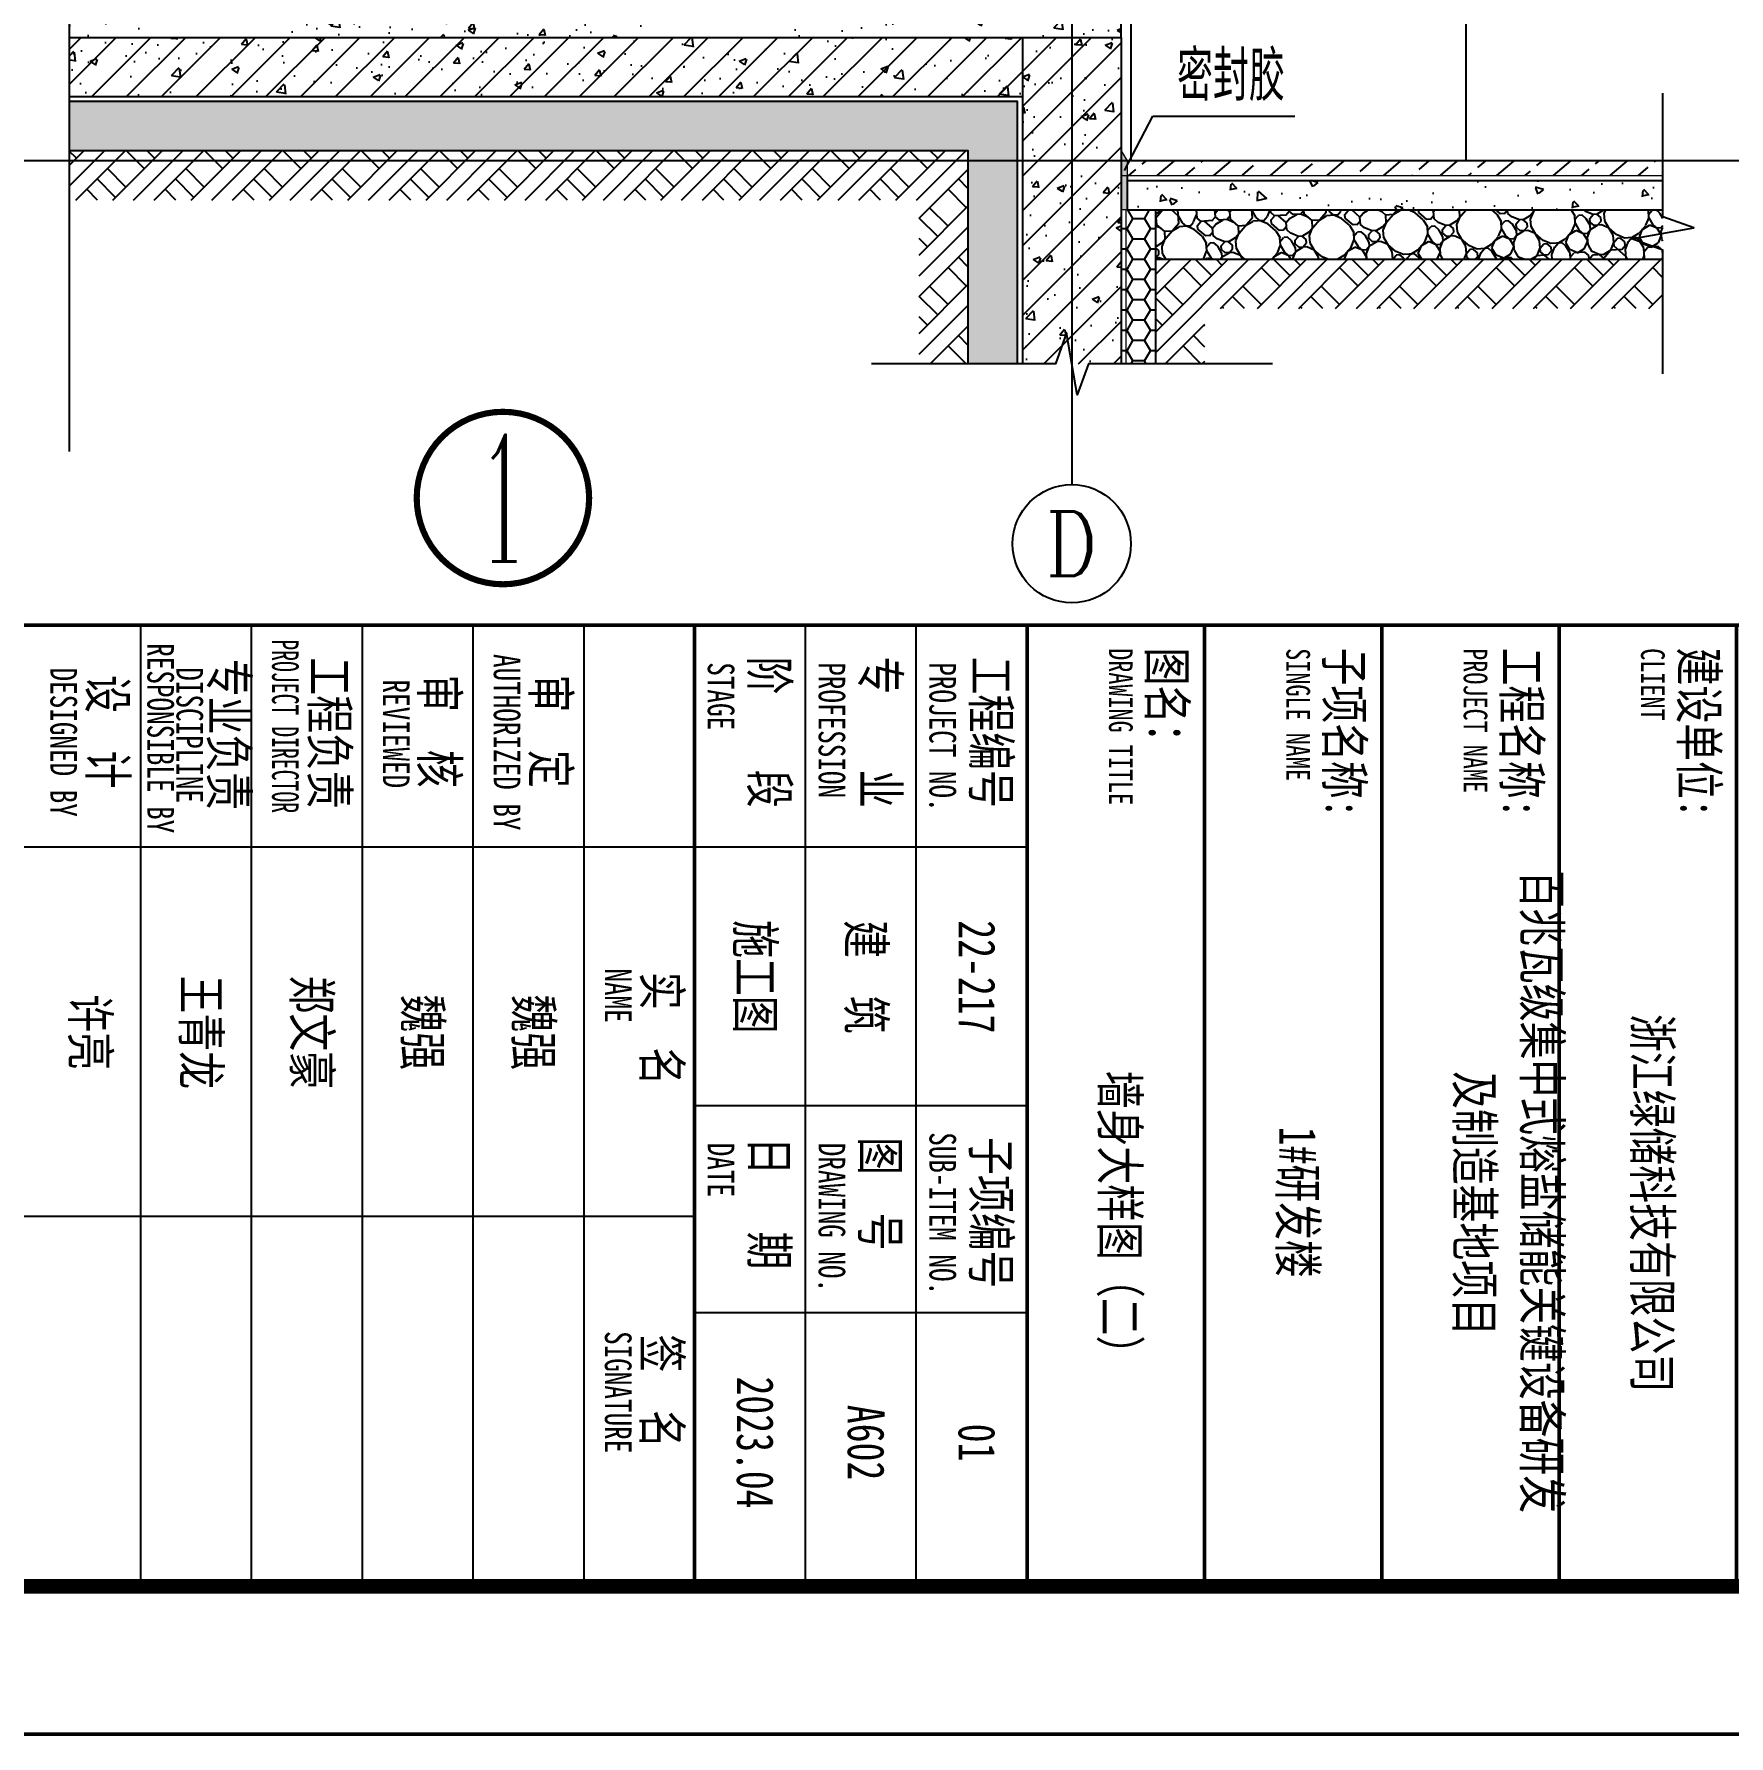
# Model space of a CAD drawing. Extents: x 1738711 to 2346805, y 1189731 to 2516152.
# Drawn here: x 1917177 to 1920618, y 1218398 to 1221851 of the extents above; entities that cross this region are included whole.
import ezdxf
from ezdxf.enums import TextEntityAlignment as Align

# ---------------------------------------------------------------- set-up
doc = ezdxf.new("R2010")
doc.units = 0
doc.header["$LTSCALE"] = 1000
doc.header["$MEASUREMENT"] = 0
doc.linetypes.add('S & C -P1$0$DASHED', pattern=[0.75, 0.5, -0.25])
for name, color, linetype in [('AXIS', 3, 'Continuous'), ('AXIS_TEXT', 7, 'Continuous'), ('DIM_LEAD', 3, 'Continuous'), ('DIM_SYMB', 3, 'Continuous'), ('DOTE', 1, 'Continuous'), ('PUB_HATCH', 8, 'Continuous'), ('PUB_TEXT', 7, 'Continuous'), ('TK', 4, 'Continuous'), ('WALL', 40, 'Continuous'), ('切线', 35, 'Continuous'), ('看线', 8, 'Continuous')]:
    doc.layers.add(name, color=color, linetype=linetype)
for name, color, linetype, lineweight in [('可见细线', 142, 'Continuous', 9), ('填充', 252, 'Continuous', 5), ('完成面', 105, 'Continuous', 18)]:
    doc.layers.add(name, color=color, linetype=linetype, lineweight=lineweight)
doc.styles.add('_TCH_AXIS', font='COMPLEX', dxfattribs={"bigfont": 'GBCBIG'})
doc.styles.add('_TCH_DIM', font='SIMPLEX', dxfattribs={"bigfont": 'GBCBIG'})
doc.styles.add('_TCH_LABEL', font='COMPLEX', dxfattribs={"bigfont": 'GBCBIG'})
doc.styles.add('COMPLEX', font='COMPLEX')
doc.styles.add('宋体', font='SIMSUN.TTF', dxfattribs={"width": 0.75})
pattern_1 = [(45, (-290440.66, -150941.14), (-79.478802, 79.478802), []), (45, (-290398.66, -150941.14), (-79.478802, 79.478802), []), (45, (-290356.66, -150941.14), (-79.478802, 79.478802), []), (135, (-290440.66, -150941.14), (-79.478802, -79.478802), [53, -59.4]), (135, (-290419.66, -150920.14), (-79.478802, -79.478802), [53, -59.4]), (135, (-290398.66, -150899.14), (-79.478802, -79.478802), [53, -59.4])]
pattern_2 = [(45, (-290464.263, -150941.136), (-35.3553391, 35.3553391), []), (50, (-290464.26, -150941.14), (143.4520365, -12.550427), [15, -165]), (355, (-290464.26, -150941.14), (-27.750267, 150.438427), [12, -132]), (100.4514, (-290452.31, -150942.18), (115.701876, 137.8879084), [12.748038, -140.228422]), (46.1842, (-290464.26, -150901.14), (213.44821, -33.103803), [22.5, -247.5]), (96.6356, (-290446.48, -150903.9), (186.932541, 194.823574), [19.122058, -210.3426]), (351.1842, (-290464.26, -150901.14), (186.932389, 194.82372), [18, -198]), (21, (-290444.26, -150911.14), (119.3814104, -80.523778), [15, -165]), (326, (-290444.26, -150911.14), (48.663066, 145.030009), [12, -132]), (71.4514, (-290434.31, -150917.85), (168.044526, 64.506099), [12.748038, -140.228422]), (37.5, (-290464.263, -150941.136), (2.4319711, 66.5787708), [0, -130.4, 0, -134, 0, -132.5]), (7.5, (-290464.26, -150941.14), (52.6139075, 78.8823424), [0, -76.4, 0, -127.4, 0, -50.5]), (327.5, (-290508.863, -150941.136), (106.7644872, -4.5109743), [0, -50, 0, -156, 0, -207]), (317.5, (-290528.86, -150941.14), (116.637234, 20.0209965), [0, -65, 0, -103.6, 0, -147])]

# ---------------------------------------------------------------- blocks, each defined once
blk = doc.blocks.new('hjashrtahreahe')
at = {"color": 1}
blk.add_line((76600, 11800), (83100, 11800), dxfattribs=at)
at = {"layer": 'TK', "color": 7}
for p, q in [((78100, 11800), (78100, 9550)), ((79850, 11800), (79850, 9550)), ((81250, 11800), (81250, 9550)), ((83100, 11050), (76600, 11050)), ((83100, 10300), (76600, 10300)), ((83100, 9550), (76700, 9550)), ((78100, 9550), (78100, 3550)), ((80600, 9550), (80600, 3550)), ((76600, 8800), (83100, 8800)), ((76600, 8050), (83100, 8050)), ((76600, 7300), (83100, 7300)), ((76600, 6550), (83100, 6550)), ((76600, 5800), (83100, 5800))]:
    blk.add_line(p, q, dxfattribs=at)
at = {"layer": 'TK', "color": 7, "const_width": 25}
for points in [[(0, 59400), (84100, 59400), (84100, 0), (0, 0)], [(76600, 16600), (83100, 16600), (83100, 11800), (76600, 11800)], [(76600, 11800), (83100, 11800), (83100, 9550), (76600, 9550)]]:
    blk.add_lwpolyline(points, close=True, dxfattribs=at)
at = {"layer": 'TK', "color": 3, "const_width": 100}
blk.add_lwpolyline([(2500, 1000), (2500, 58400), (83100, 58400), (83100, 1000)], close=True, dxfattribs=at)
at = {"layer": 'TK', "color": 7, "const_width": 25}
for points in [[(76600, 58400), (76600, 1000)], [(76600, 15400), (83100, 15400)], [(76600, 14200), (83100, 14200)], [(76600, 13000), (83100, 13000)], [(76600, 11800), (83100, 11800)], [(76600, 11800), (83100, 11800)], [(76600, 3550), (76600, 9550), (83100, 9550), (83100, 3550)]]:
    blk.add_lwpolyline(points, dxfattribs=at)
at = {"layer": 'TK', "color": 7, "style": '宋体'}
for s, height, width, p in [('建设单位:', 250, 0.75, (76751, 16222)), ('CLIENT', 160, 0.75, (76755, 15954)), ('工程名称:', 250, 0.75, (76751, 15022)), ('PROJECT NAME', 160, 0.75, (76755, 14754)), ('子项名称:', 250, 0.75, (76751, 13822)), ('SINGLE NAME', 160, 0.75, (76755, 13554)), ('图名：', 250, 0.75, (76751, 12622)), ('DRAWING TITLE', 160, 0.75, (76755, 12354)), ('工程编号', 250, 0.75, (76812, 11432)), ('子项编号', 250, 0.75, (80062, 11432)), ('PROJECT NO.', 180, 0.75, (76850, 11139)), (' SUB-ITEM NO. ', 180, 0.75, (79937, 11139)), ('专    业', 250, 0.75, (76812, 10682)), ('图  号', 250, 0.75, (80062, 10682)), ('PROFESSION', 180, 0.75, (76850, 10389)), ('DRAWING NO.', 180, 0.75, (80100, 10389)), ('阶    段', 250, 0.75, (76812, 9932)), ('日   期', 250, 0.75, (80062, 9932)), ('STAGE', 180, 0.75, (76850, 9639)), ('DATE', 180, 0.75, (80100, 9639)), ('实  名', 250, 0.75, (78944, 9204)), ('签  名', 250, 0.75, (81397, 9204)), ('NAME', 180, 0.75, (78921, 8943)), ('SIGNATURE', 180, 0.75, (81374, 8943)), ('审  定', 250, 0.75, (76933, 8451)), ('AUTHORIZED BY', 180, 0.75, (76794, 8191)), ('审  核', 250, 0.75, (76932, 7698)), ('REVIEWED', 180, 0.75, (76967, 7441)), ('工程负责', 250, 0.75, (76818, 6956)), ('PROJECT DIRECTOR', 180, 0.6, (76695, 6691)), ('专业负责', 250, 0.75, (76827, 6275)), ('DISCIPLINE', 180, 0.75, (76884, 6044)), ('RESPONSIBLE BY', 180, 0.75, (76721, 5847)), ('设  计', 250, 0.75, (76937, 5455)), (' DESIGNED BY', 180, 0.75, (76794, 5191))]:
    blk.add_text(s, height=height, dxfattribs=dict(at, width=width)).set_placement(p)
at = {"layer": 'TK', "style": '宋体', "width": 0.75}
for tag, height, p in [('项目负责人', 350, (6003, 57089)), ('专业负责人', 350, (6003, 56224)), ('设计人', 350, (6003, 55419)), ('版号1', 250, (77304, 22193)), ('时间1', 250, (82405, 22193)), ('版号2', 250, (77304, 21593)), ('时间2', 250, (82405, 21593)), ('版号3', 250, (77304, 20993)), ('时间3', 250, (82405, 20993)), ('建筑会签', 0.0001, (78978, 2403)), ('电气会签', 0.0001, (82128, 2403)), ('结构会签', 0.0001, (78978, 1803)), ('暖通会签', 0.0001, (82128, 1803)), ('给排水会签', 0.0001, (78978, 1250)), ('智能化会签', 0.0001, (82128, 1250))]:
    blk.add_attdef(tag, text='', height=height, dxfattribs=at).set_placement(p, align=Align.CENTER)
for tag, p in [('合作设计单位', (80816, 48986)), ('版号说明1', (79854, 22318)), ('版号说明2', (79854, 21718)), ('版号说明3', (79854, 21118)), ('浙江绿储科技有限公司', (80545, 16036)), ('百兆瓦级集中式熔盐储能关键', (80545, 14953)), ('设备研发及制造基地项目', (80545, 14603)), ('1#研发楼', (80545, 13636)), ('图名', (80545, 12436)), ('工程编号', (78978, 11461)), ('子项编号', (82128, 11461)), ('建筑', (78978, 10711)), ('图号', (82128, 10711)), ('施工图', (78978, 9961)), ('2023.03', (82128, 9961)), ('审定', (79353, 8461)), ('审核', (79353, 7711)), ('工程负责', (79353, 6961)), ('专业负责', (79353, 6211)), ('设计', (79353, 5461)), ('制图', (79353, 4711)), ('校对', (79353, 3961))]:
    blk.add_attdef(tag, text='', height=250, dxfattribs=at).set_placement(p, align=Align.MIDDLE_CENTER)
blk = doc.blocks.new('_AXISO')
blk.add_circle((0, 0), 0.5)
at = {"layer": 'AXIS_TEXT', "style": 'COMPLEX', "width": 1.041667}
blk.add_attdef('A', text='', height=0.56, dxfattribs=at).set_placement((-0.25, -0.28), (0.25, -0.28), align=Align.FIT)

msp = doc.modelspace()

# ---------------------------------------------------------------- hatches: boundary and pattern name
at = {"layer": 'PUB_HATCH'}
h = msp.add_hatch(dxfattribs=at)
h.set_pattern_fill('混凝土', color=256, scale=20, style=0)
h.set_pattern_definition([(50, (0, 0), (143.4520365, -12.550427), [15, -165]), (355, (0, 0), (-27.750267, 150.438427), [12, -132]), (100.4514, (11.95, -1.05), (115.701876, 137.887908), [12.748038, -140.228422]), (46.1842, (0, 40), (213.44821, -33.103803), [22.5, -247.5]), (96.6356, (17.79, 37.24), (186.932541, 194.823574), [19.122058, -210.3426]), (351.1842, (0, 40), (186.93239, 194.82372), [18, -198]), (21, (20, 30), (119.3814104, -80.523778), [15, -165]), (326, (20, 30), (48.663066, 145.030009), [12, -132]), (71.4514, (29.95, 23.29), (168.044526, 64.506099), [12.748038, -140.228422]), (37.5, (0, 0), (2.4319711, 66.5787708), [0, -130.4, 0, -134, 0, -132.5]), (7.5, (0, 0), (52.6139075, 78.8823424), [0, -76.4, 0, -127.4, 0, -50.5]), (327.5, (-44.6, 0), (106.7644872, -4.5109743), [0, -50, 0, -156, 0, -207]), (317.5, (-64.6, 0), (116.637234, 20.0209965), [0, -65, 0, -103.6, 0, -147])])
h.paths.add_polyline_path([(1919383.7, 1221894.4), (1917249.2, 1221894.4), (1917249.2, 1221844.4), (1919383.7, 1221844.4)])
h = msp.add_hatch(dxfattribs=at)
h.set_pattern_fill('钢筋混凝土', color=256, scale=20, style=0)
h.set_pattern_definition(pattern_2)
h.paths.add_polyline_path([(1917249.2, 1221844.4), (1917249.2, 1221724.4), (1919183.7, 1221724.4), (1919183.7, 1221844.4)])
h = msp.add_hatch(dxfattribs=at)
h.set_pattern_fill('钢筋混凝土', color=256, scale=20, style=0)
h.set_pattern_definition(pattern_2)
h.paths.add_polyline_path([(1919183.7, 1221844.4), (1919383.7, 1221844.4), (1919383.7, 1221182), (1919183.7, 1221182)])
h = msp.add_hatch(dxfattribs=at)
h.set_pattern_fill('卵石砌体,_O', color=256, scale=20, angle=355.7371)
h.set_pattern_definition([(184.26292, (4103527.9, -150948.94), (-11.150005, 149.585017), [7.5, -22.5, 7.5, -112.5]), (184.26292, (4103489.38, -150936.77), (-11.150005, 149.585017), [7.5, -142.5]), (184.26292, (4103563.06, -150916.24), (-11.150005, 149.585017), [15, -135]), (184.26292, (4103599.9, -150905.97), (-11.150005, 149.585017), [22.5, -127.5]), (184.26292, (4103524.55, -150904.07), (-11.150005, 149.585017), [15, -15, 22.5, -97.5]), (184.26292, (4103530.36, -150881.07), (-11.150005, 149.585017), [22.5, -127.5]), (184.26292, (4103567.2, -150870.8), (-11.150005, 149.585017), [22.5, -52.5, 22.5, -52.5]), (184.26292, (4103595.44, -150846.14), (-11.150005, 149.585017), [22.5, -7.5, 7.5, -112.5]), (184.26292, (4103497.1, -150838.43), (-11.150005, 149.585017), [7.5, -142.5]), (184.26292, (4103525.9, -150821.24), (-11.150005, 149.585017), [15, -135]), (94.26292, (4103622.57, -150806.51), (149.585017, 11.150005), [15, -135]), (94.26292, (4103615.42, -150912.33), (149.585017, 11.150005), [7.5, -15, 22.5, -105]), (94.26292, (4103576.9, -150900.16), (149.585017, 11.150005), [30, -7.5, 7.5, -105]), (94.26292, (4103551.68, -150864.44), (149.585017, 11.150005), [22.5, -127.5]), (94.26292, (4103549.22, -150932.31), (149.585017, 11.150005), [15, -135]), (94.26292, (4103532.82, -150813.2), (149.585017, 11.150005), [15, -135]), (94.26292, (4103532.03, -150903.51), (149.585017, 11.150005), [15, -75, 7.5, -52.5]), (94.26292, (4103504.02, -150830.39), (149.585017, 11.150005), [7.5, -7.5, 7.5, -127.5]), (94.26292, (4103501.55, -150898.26), (149.585017, 11.150005), [15, -22.5, 15, -97.5]), (94.26292, (4103496.86, -150936.21), (149.585017, 11.150005), [15, -135]), (139.2629203, (4103624.01, -150926.74), (-11.1500054, 149.585017), [21.21315, -42.426404, 31.8198, -116.672678]), (139.2629203, (4103631.49, -150926.18), (-11.1500054, 149.585017), [21.213203, -190.91883]), (139.2629203, (4103548.1, -150917.35), (-11.1500054, 149.585017), [21.213203, -190.91883]), (139.2629203, (4103557.49, -150841.44), (-11.1500054, 149.585017), [21.213203, -190.91883]), (139.2629203, (4103495.75, -150921.25), (-11.1500054, 149.585017), [21.213203, -190.91883]), (139.2629203, (4103621.78, -150896.82), (-11.1500054, 149.585017), [10.606602, -201.52542]), (139.2629203, (4103603.48, -150853.06), (-11.1500054, 149.585017), [10.606602, -201.52542]), (139.2629203, (4103592.42, -150906.53), (-11.1500054, 149.585017), [10.606602, -201.52542]), (139.2629203, (4103573.56, -150855.29), (-11.1500054, 149.585017), [10.606602, -201.52542]), (139.2629203, (4103530.91, -150888.55), (-11.1500054, 149.585017), [10.606602, -201.52542]), (139.2629203, (4103524.78, -150806.28), (-11.1500054, 149.585017), [10.606602, -201.52542]), (139.2629203, (4103510.94, -150822.35), (-11.1500054, 149.585017), [10.606602, -201.52542]), (139.2629203, (4103509.59, -150905.18), (-11.1500054, 149.585017), [10.606602, -201.52542]), (139.2629203, (4103504.9, -150943.13), (-11.1500054, 149.585017), [10.606602, -201.52542]), (139.2629203, (4103500.44, -150883.3), (-11.1500054, 149.585017), [10.606602, -201.52542]), (139.2629203, (4103494.86, -150808.51), (-11.1500054, 149.585017), [10.606602, -201.52542]), (139.2629203, (4103489.62, -150838.98), (-11.1500054, 149.585017), [10.606602, -201.52542]), (49.2629203, (4103518.42, -150821.79), (149.585017, 11.1500054), [10.606602, -201.52542]), (49.2629203, (4103502.34, -150807.95), (149.585017, 11.1500054), [10.606602, -201.52542]), (49.2629203, (4103497.1, -150838.43), (149.585017, 11.1500054), [10.606602, -201.52542]), (49.2629203, (4103472.43, -150810.18), (149.585017, 11.1500054), [10.606602, -201.52542]), (49.2629203, (4103551.12, -150856.96), (149.585017, 11.1500054), [10.606602, -201.52542]), (49.2629203, (4103567.2, -150870.8), (149.585017, 11.1500054), [10.606602, -201.52542]), (49.2629203, (4103614.86, -150904.86), (149.585017, 11.1500054), [10.606602, -201.52542]), (49.2629203, (4103599.9, -150905.97), (149.585017, 11.1500054), [10.606602, -201.52542]), (49.2629203, (4103581.04, -150854.73), (149.585017, 11.1500054), [10.606602, -201.52542]), (49.2629203, (4103612.63, -150874.94), (149.585017, 11.1500054), [10.606602, -201.52542]), (49.2629203, (4103524.55, -150904.07), (149.585017, 11.1500054), [10.606602, -201.52542]), (49.2629203, (4103501, -150890.78), (149.585017, 11.1500054), [10.606602, -201.52542]), (49.2629203, (4103495.75, -150921.25), (149.585017, 11.1500054), [10.606602, -201.52542]), (49.2629203, (4103494.63, -150906.3), (149.585017, 11.1500054), [10.606602, -201.52542]), (49.2629203, (4103489.38, -150936.77), (149.585017, 11.1500054), [10.606602, -201.52542]), (49.2629203, (4103602.36, -150838.1), (149.585017, 11.1500054), [21.213203, -190.91883]), (49.2629203, (4103530.91, -150888.55), (149.585017, 11.1500054), [21.213203, -190.91883]), (49.2629203, (4103542.3, -150940.35), (149.585017, 11.1500054), [53.033008, -159.099024]), (157.697869, (4103627.03, -150866.344), (-149.5850167, -11.1500042), [16.77, -318.64018]), (157.697869, (4103607.94, -150912.89), (-149.5850167, -11.1500042), [16.77, -318.64018]), (157.697869, (4103573, -150847.81), (-149.5850167, -11.1500042), [16.77, -318.64018]), (157.697869, (4103520.416, -150949.5), (-149.5850167, -11.1500042), [16.77, -318.64018]), (157.697869, (4103540.066, -150910.43), (-149.5850167, -11.1500042), [16.77, -318.64018]), (157.697869, (4103522.88, -150881.63), (-149.5850167, -11.1500042), [16.77, -318.64018]), (157.697869, (4103541.41, -150827.6), (-149.5850167, -11.1500042), [16.77, -318.64018]), (157.697869, (4103489.616, -150838.98), (-149.5850167, -11.1500042), [16.77, -318.64018]), (120.8279715, (4103612.07, -150867.46), (-11.1500056, 149.5850171), [16.77, -318.64018]), (120.8279715, (4103611.514, -150859.98), (-11.1500056, 149.5850171), [16.77, -318.64018]), (120.8279715, (4103550.01, -150842), (-11.1500056, 149.5850171), [33.54, -301.87018]), (120.8279715, (4103498.21, -150853.384), (-11.1500056, 149.5850171), [16.77, -318.64018]), (120.8279715, (4103507.36, -150875.264), (-11.1500056, 149.5850171), [16.77, -318.64018]), (120.8279715, (4103584.384, -150899.606), (-11.1500056, 149.5850171), [16.77, -318.64018]), (120.8279715, (4103503.46, -150822.91), (-11.1500056, 149.5850171), [16.77, -318.64018]), (120.8279715, (4103481.58, -150832.06), (-11.1500056, 149.5850171), [16.77, -318.64018]), (67.697869, (4103616.205, -150822.026), (-11.1500042, 149.5850167), [16.77, -318.64018]), (67.697869, (4103542.854, -150947.826), (-11.1500042, 149.5850167), [16.77, -318.64018]), (67.697869, (4103602.92, -150845.58), (-11.1500042, 149.5850167), [16.77, -318.64018]), (67.697869, (4103491.846, -150868.9), (-11.1500042, 149.5850167), [16.77, -318.64018]), (67.697869, (4103544.76, -150872.476), (-11.1500042, 149.5850167), [16.77, -318.64018]), (67.697869, (4103497.65, -150845.904), (-11.1500042, 149.5850167), [16.77, -318.64018]), (67.697869, (4103574.675, -150870.246), (-11.1500042, 149.5850167), [16.77, -318.64018]), (67.697869, (4103606.82, -150897.933), (-11.1500042, 149.5850167), [16.77, -318.64018]), (30.8279715, (4103609.284, -150830.06), (149.5850171, 11.1500056), [16.77, -318.64018]), (30.8279715, (4103563.06, -150916.24), (149.5850171, 11.1500056), [16.77, -318.64018]), (30.8279715, (4103587.96, -150846.694), (149.5850171, 11.1500056), [16.77, -318.64018]), (30.8279715, (4103502.67, -150913.22), (149.5850171, 11.1500056), [16.77, -318.64018]), (30.8279715, (4103527.895, -150948.94), (149.5850171, 11.1500056), [16.77, -318.64018]), (30.8279715, (4103504.017, -150830.39), (149.5850171, 11.1500056), [16.77, -318.64018]), (30.8279715, (4103530.36, -150881.07), (149.5850171, 11.1500056), [16.77, -318.64018]), (30.8279715, (4103609.284, -150830.06), (149.5850171, 11.1500056), [16.77, -318.64018]), (30.8279715, (4103477.445, -150877.494), (149.5850171, 11.1500056), [16.77, -318.64018]), (300.8279715, (4103624.01, -150926.735), (11.1500056, -149.5850171), [16.77, -318.64018])])
h.paths.add_polyline_path([(1917249.2, 1221714.4), (1917249.2, 1221614.4), (1919073.7, 1221614.4), (1919073.7, 1221182), (1919173.7, 1221182), (1919173.7, 1221714.4)])
h = msp.add_hatch(dxfattribs=at)
h.set_pattern_fill('天然石材,_O', color=256, scale=15, angle=355.7371)
h.set_pattern_definition([(40.7370797, (-290462.26, -150914.284), (-48.9441874, 56.828435), []), (40.7370797, (-290438.254, -150943.075), (-48.9441874, 56.828435), [29.605275, -16.9173])])
h.paths.add_polyline_path([(1920483.7, 1221594.4), (1920483.7, 1221564.4), (1919396, 1221564.4), (1919396, 1221594.4)])
h = msp.add_hatch(dxfattribs=at)
h.set_pattern_fill('混凝土,_O', color=256, scale=20, angle=355.7371)
h.set_pattern_definition([(134.2629203, (4103632.6, -151221.14), (-142.1222535, -23.178979), [15, -165]), (189.26292, (4103632.6, -151221.14), (16.490899, 152.085002), [12, -132]), (83.81152, (4103620.76, -151223.07), (-125.631454, 128.905924), [12.748038, -140.228422]), (138.07872, (4103629.63, -151181.25), (-210.396977, -48.878544), [22.5, -247.5]), (87.62732, (4103612.1, -151185.32), (-200.897275, 180.389259), [19.122058, -210.3426]), (193.07872, (4103629.63, -151181.25), (-200.897134, 180.389416), [18, -198]), (163.2629203, (4103610.43, -151192.71), (-113.065532, -89.1750274), [15, -165]), (218.26292, (4103610.43, -151192.7), (-59.309007, 141.011486), [12, -132]), (112.81152, (4103601.01, -151200.14), (-172.3745775, 51.836324), [12.748038, -140.228422]), (146.7629203, (4103632.605, -151221.136), (-7.3742673, 66.2138005), [0, -130.4, 0, -134, 0, -132.5]), (176.7629203, (4103632.605, -151221.14), (-58.3319387, 74.7531413), [0, -76.4, 0, -127.4, 0, -50.5]), (216.7629203, (4103677.08, -151217.82), (-106.1338018, -12.4346586), [0, -50, 0, -156, 0, -207]), (226.7629203, (4103697.03, -151216.33), (-117.802779, 11.2955687), [0, -65, 0, -103.6, 0, -147])])
h.paths.add_polyline_path([(1920483.7, 1221554.4), (1920483.7, 1221494.4), (1919396, 1221494.4), (1919396, 1221554.4)])
h = msp.add_hatch(dxfattribs=at)
h.set_pattern_fill('HONEY', color=256, scale=15, style=0)
h.set_pattern_definition([(180, (4103632.605, -151221.136), (-35.71875, 20.622225), [23.8125, -47.625]), (60, (4103632.605, -151221.136), (35.71874573, 20.62223239), [23.8125, -47.625]), (120, (4103632.605, -151221.136), (-4.27e-06, 41.24445739), [-47.625, 23.8125])])
h.paths.add_polyline_path([(1919453.7, 1221182), (1919383.7, 1221182), (1919383.7, 1221494.4), (1919453.7, 1221494.4)])
h = msp.add_hatch(dxfattribs=at)
h.set_pattern_fill('卵石砌体,_O', color=256, scale=20, angle=355.7371)
h.set_pattern_definition([(184.26292, (4103527.9, -151228.94), (-11.150005, 149.585017), [7.5, -22.5, 7.5, -112.5]), (184.26292, (4103489.38, -151216.77), (-11.150005, 149.585017), [7.5, -142.5]), (184.26292, (4103563.06, -151196.24), (-11.150005, 149.585017), [15, -135]), (184.26292, (4103599.9, -151185.97), (-11.150005, 149.585017), [22.5, -127.5]), (184.26292, (4103524.55, -151184.07), (-11.150005, 149.585017), [15, -15, 22.5, -97.5]), (184.26292, (4103530.36, -151161.07), (-11.150005, 149.585017), [22.5, -127.5]), (184.26292, (4103567.2, -151150.8), (-11.150005, 149.585017), [22.5, -52.5, 22.5, -52.5]), (184.26292, (4103595.44, -151126.14), (-11.150005, 149.585017), [22.5, -7.5, 7.5, -112.5]), (184.26292, (4103497.1, -151118.43), (-11.150005, 149.585017), [7.5, -142.5]), (184.26292, (4103525.9, -151101.24), (-11.150005, 149.585017), [15, -135]), (94.26292, (4103622.57, -151086.51), (149.585017, 11.150005), [15, -135]), (94.26292, (4103615.42, -151192.33), (149.585017, 11.150005), [7.5, -15, 22.5, -105]), (94.26292, (4103576.9, -151180.16), (149.585017, 11.150005), [30, -7.5, 7.5, -105]), (94.26292, (4103551.68, -151144.44), (149.585017, 11.150005), [22.5, -127.5]), (94.26292, (4103549.22, -151212.31), (149.585017, 11.150005), [15, -135]), (94.26292, (4103532.82, -151093.2), (149.585017, 11.150005), [15, -135]), (94.26292, (4103532.03, -151183.51), (149.585017, 11.150005), [15, -75, 7.5, -52.5]), (94.26292, (4103504.02, -151110.39), (149.585017, 11.150005), [7.5, -7.5, 7.5, -127.5]), (94.26292, (4103501.55, -151178.26), (149.585017, 11.150005), [15, -22.5, 15, -97.5]), (94.26292, (4103496.86, -151216.21), (149.585017, 11.150005), [15, -135]), (139.2629203, (4103624.01, -151206.74), (-11.1500054, 149.585017), [21.21315, -42.426404, 31.8198, -116.672678]), (139.2629203, (4103631.49, -151206.18), (-11.1500054, 149.585017), [21.213203, -190.91883]), (139.2629203, (4103548.1, -151197.35), (-11.1500054, 149.585017), [21.213203, -190.91883]), (139.2629203, (4103557.49, -151121.44), (-11.1500054, 149.585017), [21.213203, -190.91883]), (139.2629203, (4103495.75, -151201.25), (-11.1500054, 149.585017), [21.213203, -190.91883]), (139.2629203, (4103621.78, -151176.82), (-11.1500054, 149.585017), [10.606602, -201.52542]), (139.2629203, (4103603.48, -151133.06), (-11.1500054, 149.585017), [10.606602, -201.52542]), (139.2629203, (4103592.42, -151186.53), (-11.1500054, 149.585017), [10.606602, -201.52542]), (139.2629203, (4103573.56, -151135.29), (-11.1500054, 149.585017), [10.606602, -201.52542]), (139.2629203, (4103530.91, -151168.55), (-11.1500054, 149.585017), [10.606602, -201.52542]), (139.2629203, (4103524.78, -151086.28), (-11.1500054, 149.585017), [10.606602, -201.52542]), (139.2629203, (4103510.94, -151102.35), (-11.1500054, 149.585017), [10.606602, -201.52542]), (139.2629203, (4103509.59, -151185.18), (-11.1500054, 149.585017), [10.606602, -201.52542]), (139.2629203, (4103504.9, -151223.13), (-11.1500054, 149.585017), [10.606602, -201.52542]), (139.2629203, (4103500.44, -151163.3), (-11.1500054, 149.585017), [10.606602, -201.52542]), (139.2629203, (4103494.86, -151088.51), (-11.1500054, 149.585017), [10.606602, -201.52542]), (139.2629203, (4103489.62, -151118.98), (-11.1500054, 149.585017), [10.606602, -201.52542]), (49.2629203, (4103518.42, -151101.79), (149.585017, 11.1500054), [10.606602, -201.52542]), (49.2629203, (4103502.34, -151087.95), (149.585017, 11.1500054), [10.606602, -201.52542]), (49.2629203, (4103497.1, -151118.43), (149.585017, 11.1500054), [10.606602, -201.52542]), (49.2629203, (4103472.43, -151090.18), (149.585017, 11.1500054), [10.606602, -201.52542]), (49.2629203, (4103551.12, -151136.96), (149.585017, 11.1500054), [10.606602, -201.52542]), (49.2629203, (4103567.2, -151150.8), (149.585017, 11.1500054), [10.606602, -201.52542]), (49.2629203, (4103614.86, -151184.86), (149.585017, 11.1500054), [10.606602, -201.52542]), (49.2629203, (4103599.9, -151185.97), (149.585017, 11.1500054), [10.606602, -201.52542]), (49.2629203, (4103581.04, -151134.73), (149.585017, 11.1500054), [10.606602, -201.52542]), (49.2629203, (4103612.63, -151154.94), (149.585017, 11.1500054), [10.606602, -201.52542]), (49.2629203, (4103524.55, -151184.07), (149.585017, 11.1500054), [10.606602, -201.52542]), (49.2629203, (4103501, -151170.78), (149.585017, 11.1500054), [10.606602, -201.52542]), (49.2629203, (4103495.75, -151201.25), (149.585017, 11.1500054), [10.606602, -201.52542]), (49.2629203, (4103494.63, -151186.3), (149.585017, 11.1500054), [10.606602, -201.52542]), (49.2629203, (4103489.38, -151216.77), (149.585017, 11.1500054), [10.606602, -201.52542]), (49.2629203, (4103602.36, -151118.1), (149.585017, 11.1500054), [21.213203, -190.91883]), (49.2629203, (4103530.91, -151168.55), (149.585017, 11.1500054), [21.213203, -190.91883]), (49.2629203, (4103542.3, -151220.35), (149.585017, 11.1500054), [53.033008, -159.099024]), (157.697869, (4103627.03, -151146.344), (-149.5850167, -11.1500042), [16.77, -318.64018]), (157.697869, (4103607.94, -151192.89), (-149.5850167, -11.1500042), [16.77, -318.64018]), (157.697869, (4103573, -151127.81), (-149.5850167, -11.1500042), [16.77, -318.64018]), (157.697869, (4103520.416, -151229.5), (-149.5850167, -11.1500042), [16.77, -318.64018]), (157.697869, (4103540.066, -151190.43), (-149.5850167, -11.1500042), [16.77, -318.64018]), (157.697869, (4103522.88, -151161.63), (-149.5850167, -11.1500042), [16.77, -318.64018]), (157.697869, (4103541.41, -151107.6), (-149.5850167, -11.1500042), [16.77, -318.64018]), (157.697869, (4103489.616, -151118.98), (-149.5850167, -11.1500042), [16.77, -318.64018]), (120.8279715, (4103612.07, -151147.46), (-11.1500056, 149.5850171), [16.77, -318.64018]), (120.8279715, (4103611.514, -151139.98), (-11.1500056, 149.5850171), [16.77, -318.64018]), (120.8279715, (4103550.01, -151122), (-11.1500056, 149.5850171), [33.54, -301.87018]), (120.8279715, (4103498.21, -151133.384), (-11.1500056, 149.5850171), [16.77, -318.64018]), (120.8279715, (4103507.36, -151155.264), (-11.1500056, 149.5850171), [16.77, -318.64018]), (120.8279715, (4103584.384, -151179.606), (-11.1500056, 149.5850171), [16.77, -318.64018]), (120.8279715, (4103503.46, -151102.91), (-11.1500056, 149.5850171), [16.77, -318.64018]), (120.8279715, (4103481.58, -151112.06), (-11.1500056, 149.5850171), [16.77, -318.64018]), (67.697869, (4103616.205, -151102.026), (-11.1500042, 149.5850167), [16.77, -318.64018]), (67.697869, (4103542.854, -151227.826), (-11.1500042, 149.5850167), [16.77, -318.64018]), (67.697869, (4103602.92, -151125.58), (-11.1500042, 149.5850167), [16.77, -318.64018]), (67.697869, (4103491.846, -151148.9), (-11.1500042, 149.5850167), [16.77, -318.64018]), (67.697869, (4103544.76, -151152.476), (-11.1500042, 149.5850167), [16.77, -318.64018]), (67.697869, (4103497.65, -151125.904), (-11.1500042, 149.5850167), [16.77, -318.64018]), (67.697869, (4103574.675, -151150.246), (-11.1500042, 149.5850167), [16.77, -318.64018]), (67.697869, (4103606.82, -151177.933), (-11.1500042, 149.5850167), [16.77, -318.64018]), (30.8279715, (4103609.284, -151110.06), (149.5850171, 11.1500056), [16.77, -318.64018]), (30.8279715, (4103563.06, -151196.24), (149.5850171, 11.1500056), [16.77, -318.64018]), (30.8279715, (4103587.96, -151126.694), (149.5850171, 11.1500056), [16.77, -318.64018]), (30.8279715, (4103502.67, -151193.22), (149.5850171, 11.1500056), [16.77, -318.64018]), (30.8279715, (4103527.895, -151228.94), (149.5850171, 11.1500056), [16.77, -318.64018]), (30.8279715, (4103504.017, -151110.39), (149.5850171, 11.1500056), [16.77, -318.64018]), (30.8279715, (4103530.36, -151161.07), (149.5850171, 11.1500056), [16.77, -318.64018]), (30.8279715, (4103609.284, -151110.06), (149.5850171, 11.1500056), [16.77, -318.64018]), (30.8279715, (4103477.445, -151157.494), (149.5850171, 11.1500056), [16.77, -318.64018]), (300.8279715, (4103624.01, -151206.735), (11.1500056, -149.5850171), [16.77, -318.64018])])
h.paths.add_polyline_path([(1920483.7, 1221494.4), (1920483.7, 1221394.4), (1919453.7, 1221394.4), (1919453.7, 1221494.4)])
at = {"layer": '填充'}
msp.add_hatch(color=256, dxfattribs=at).paths.add_polyline_path([(1919383.7, 1221614.4), (1919396, 1221594.4), (1919396, 1221494.4), (1919383.7, 1221494.4)])
at = {"layer": '看线'}
h = msp.add_hatch(dxfattribs=at)
h.set_pattern_fill('夯实土壤', color=256, scale=20, style=0)
h.set_pattern_definition(pattern_1)
h.paths.add_polyline_path([(1917249.2, 1221614.4), (1917249.2, 1221514.4), (1918973.7, 1221514.4), (1918973.7, 1221182), (1919073.7, 1221182), (1919073.7, 1221614.4)])
h = msp.add_hatch(dxfattribs=at)
h.set_pattern_fill('夯实土壤', color=256, scale=20, style=0)
h.set_pattern_definition(pattern_1)
h.paths.add_polyline_path([(1919553.7, 1221182), (1919453.7, 1221182), (1919453.7, 1221394.4), (1920483.7, 1221394.4), (1920483.7, 1221294.4), (1919553.7, 1221294.4)])

# ---------------------------------------------------------------- linework, layer by layer
at = {"layer": 'AXIS'}
msp.add_line((1919283.7, 1221237.1), (1919283.7, 1220937.1), dxfattribs=at)
at = {"layer": 'AXIS', "const_width": 12.5}
msp.add_lwpolyline([(1918304, 1220909.8, 1), (1917954, 1220909.8, 1)], format="xyb", close=True, dxfattribs=at)
at = {"layer": 'DIM_LEAD'}
for p, q in [((1919390.7, 1221574.5), (1919448.5, 1221684.5)), ((1919448.5, 1221684.5), (1919736.8, 1221684.5))]:
    msp.add_line(p, q, dxfattribs=at)
at = {"layer": 'DIM_SYMB'}
for points in [[(1917249.2, 1221004.5), (1917249.2, 1231807.9), (1917186.2, 1231830.8), (1917312.2, 1231853), (1917249.2, 1231875.4), (1917249.2, 1242678.8)], [(1920483.7, 1221161.8), (1920483.7, 1221412.7), (1920420.7, 1221435.7), (1920546.7, 1221457.9), (1920483.7, 1221480.2), (1920483.7, 1221731.1)], [(1919691, 1221182), (1919317.9, 1221182), (1919295, 1221119), (1919272.8, 1221245), (1919250.4, 1221182), (1918877.3, 1221182)]]:
    msp.add_lwpolyline(points, dxfattribs=at)
at = {"layer": 'DOTE'}
for p, q in [((1919283.7, 1242716.7), (1919283.7, 1221032.3)), ((1922822.8, 1221594.4), (1916828.3, 1221594.4)), ((1922822.8, 1221594.4), (1917249.2, 1221594.4))]:
    msp.add_line(p, q, dxfattribs=at)
at = {"layer": 'WALL'}
for p, q in [((1917249.2, 1221844.4), (1919383.7, 1221844.4)), ((1919183.7, 1221844.4), (1919183.7, 1221182)), ((1919383.7, 1221844.4), (1919383.7, 1221182)), ((1917249.2, 1221724.4), (1919183.7, 1221724.4)), ((1919396, 1221564.4), (1919396, 1221494.4))]:
    msp.add_line(p, q, dxfattribs=at)
for points in [[(1919396, 1221554.4), (1920483.7, 1221554.4)], [(1919396, 1221494.4), (1920483.7, 1221494.4)]]:
    msp.add_lwpolyline(points, dxfattribs=at)
at = {"layer": '切线'}
for p, q in [((1919383.7, 1221844.4), (1919383.7, 1221894.4)), ((1919453.7, 1221494.4), (1919453.7, 1221182))]:
    msp.add_line(p, q, dxfattribs=at)
for points in [[(1919331.7, 1221914.4), (1919403.7, 1221914.4), (1919403.7, 1221594.4)], [(1919173.7, 1221182), (1919173.7, 1221714.4), (1917249.2, 1221714.4)], [(1919073.7, 1221182), (1919073.7, 1221614.4), (1917249.2, 1221614.4)], [(1919453.7, 1221394.4), (1920483.7, 1221394.4)]]:
    msp.add_lwpolyline(points, dxfattribs=at)
at = {"layer": '可见细线', "color": 6, "linetype": 'S & C -P1$0$DASHED', "ltscale": 0.2, "const_width": 3}
for points in [[(1919183.7, 1221182), (1919183.7, 1221724.4), (1917249.2, 1221724.4)], [(1919393.7, 1221182), (1919393.7, 1221494.4)]]:
    msp.add_lwpolyline(points, dxfattribs=at)
at = {"layer": '完成面'}
msp.add_lwpolyline([(1919383.7, 1221614.4), (1919396, 1221594.4), (1919396, 1221494.4), (1919383.7, 1221494.4)], close=True, dxfattribs=at)
for points in [[(1919383.7, 1221594.4), (1920483.7, 1221594.4)], [(1919383.7, 1221564.4), (1920483.7, 1221564.4)]]:
    msp.add_lwpolyline(points, dxfattribs=at)
at = {"layer": '看线'}
msp.add_line((1920083.7, 1224894.4), (1920083.7, 1221594.4), dxfattribs=at)

# ---------------------------------------------------------------- block references
ref = msp.add_blockref('hjashrtahreahe', (1915653.1, 1243631.6), dxfattribs=dict(xscale=0.3, yscale=0.3, zscale=0.3, rotation=270))
ref.add_attrib('建设单位_001', '浙江绿储科技有限公司', (1920424.9, 1219862.7), dxfattribs={"layer": 'TK', "height": 75, "rotation": 270, "style": '宋体', "width": 0.75})
ref.add_attrib('工程名称_001', '百兆瓦级集中式熔盐储能关键设备研发', (1920201.2, 1220154.3), dxfattribs={"layer": 'TK', "height": 75, "rotation": 270, "style": '宋体', "width": 0.75})
ref.add_attrib('设计', '许亮', dxfattribs={"layer": 'TK', "height": 75, "rotation": 270, "style": '宋体', "width": 0.75}).set_placement((1917291.4, 1219825.7), align=Align.MIDDLE_CENTER)
ref.add_attrib('专业负责', '王青龙', dxfattribs={"layer": 'TK', "height": 75, "rotation": 270, "style": '宋体', "width": 0.75}).set_placement((1917516.4, 1219825.7), align=Align.MIDDLE_CENTER)
ref.add_attrib('工程负责', '郑文豪', dxfattribs={"layer": 'TK', "height": 75, "rotation": 270, "style": '宋体', "width": 0.75}).set_placement((1917741.4, 1219825.7), align=Align.MIDDLE_CENTER)
ref.add_attrib('审核', '魏强', dxfattribs={"layer": 'TK', "height": 75, "rotation": 270, "style": '宋体', "width": 0.75}).set_placement((1917966.4, 1219825.7), align=Align.MIDDLE_CENTER)
ref.add_attrib('审定', '魏强', dxfattribs={"layer": 'TK', "height": 75, "rotation": 270, "style": '宋体', "width": 0.75}).set_placement((1918191.4, 1219825.7), align=Align.MIDDLE_CENTER)
ref.add_attrib('日期', '2023.04', dxfattribs={"layer": 'TK', "height": 75, "rotation": 270, "style": '宋体', "width": 0.75}).set_placement((1918641.4, 1218993.2), align=Align.MIDDLE_CENTER)
ref.add_attrib('图号', 'A602', dxfattribs={"layer": 'TK', "height": 75, "rotation": 270, "style": '宋体', "width": 0.75}).set_placement((1918866.4, 1218993.2), align=Align.MIDDLE_CENTER)
ref.add_attrib('子项编号', '01', dxfattribs={"layer": 'TK', "height": 75, "rotation": 270, "style": '宋体', "width": 0.75}).set_placement((1919091.4, 1218993.2), align=Align.MIDDLE_CENTER)
ref.add_attrib('阶段', '施工图', dxfattribs={"layer": 'TK', "height": 75, "rotation": 270, "style": '宋体', "width": 0.75}).set_placement((1918641.4, 1219938.2), align=Align.MIDDLE_CENTER)
ref.add_attrib('专业', '建  筑', dxfattribs={"layer": 'TK', "height": 75, "rotation": 270, "style": '宋体', "width": 0.75}).set_placement((1918866.4, 1219938.2), align=Align.MIDDLE_CENTER)
ref.add_attrib('工程编号', '22-217', dxfattribs={"layer": 'TK', "height": 75, "rotation": 270, "style": '宋体', "width": 0.75}).set_placement((1919091.4, 1219938.2), align=Align.MIDDLE_CENTER)
ref.add_attrib('图名_001', '墙身大样图（二）', (1919344.1, 1219747.5), dxfattribs={"layer": 'TK', "height": 75, "rotation": 270, "style": '宋体', "width": 0.75})
ref.add_attrib('子项名称_001', '1#研发楼', (1919705.3, 1219634.2), dxfattribs={"layer": 'TK', "height": 75, "rotation": 270, "style": '宋体', "width": 0.75})
ref.add_attrib('工程名称_002', '及制造基地项目', (1920064.1, 1219746.8), dxfattribs={"layer": 'TK', "height": 75, "rotation": 270, "style": '宋体', "width": 0.75})
at = {"layer": 'AXIS'}
ref = msp.add_blockref('_AXISO', (1919283.7, 1220817.1), dxfattribs=dict(at, xscale=240, yscale=240, zscale=240))
ref.add_attrib('A', 'D', dxfattribs={"layer": 'AXIS_TEXT', "ltscale": 0.5, "height": 130.6, "style": '_TCH_AXIS'}).set_placement((1919230.8, 1220751.8), (1919336.5, 1220751.8), align=Align.FIT)

# ---------------------------------------------------------------- texts
at = {"layer": 'PUB_TEXT', "color": 7, "style": '_TCH_DIM'}
msp.add_text('密封胶', height=101.28, dxfattribs=at).set_placement((1919497.5, 1221716))
at = {"layer": 'PUB_TEXT', "color": 7, "style": '_TCH_LABEL'}
msp.add_text('1', height=257.4, dxfattribs=at).set_placement((1918073.8, 1220781.1), (1918184.1, 1220781.1), align=Align.FIT)

doc.saveas('drawing.dxf')
